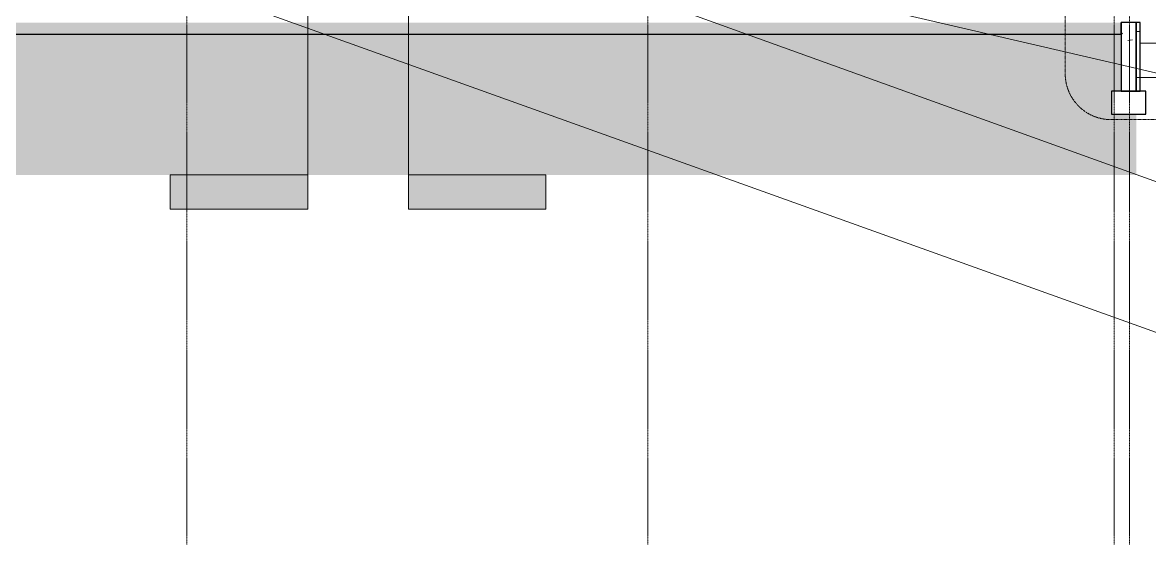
# Model space of a CAD drawing. Header units: inches. Extents: x -23445 to -32, y -314 to 853.
# Drawn here: x -15187 to -14597, y -273 to 0 of the extents above; entities that cross this region are included whole.
import ezdxf

# ---------------------------------------------------------------- set-up
doc = ezdxf.new("R2010")
doc.units = ezdxf.units.IN
doc.header["$MEASUREMENT"] = 0
doc.linetypes.add('Dash Dot 3_16_', pattern=[0.3125, 0.1875, -0.0625, 0, -0.0625])
doc.linetypes.add('Grid Line 1_2_', pattern=[0.875, 0.5, -0.125, 0.125, -0.125])
for name, color, linetype, lineweight in [('A-ANNO-IDEN', 131, 'Continuous', 9), ('A-ANNO-SYMB', 150, 'Continuous', 9), ('A-FLOR', 192, 'Continuous', 9), ('A-FLOR-PATT', 8, 'Continuous', 25), ('A-WALL-PATT', 111, 'Continuous', 25), ('C-TOPO', 7, 'Continuous', 9), ('G-ANNO-SYMB', 111, 'Continuous', 9), ('L-SITE-WALL', 31, 'Continuous', 9), ('S-FNDN', 32, 'Continuous', 9), ('S-GRID', 1, 'Continuous', 9)]:
    doc.layers.add(name, color=color, linetype=linetype, lineweight=lineweight)
pattern_1 = [(50, (-33544.22, 67.247), (55.0854, -4.81984), [5.76, -63.36]), (355, (-33544.22, 67.247), (-10.6557, 57.76853), [4.608, -50.688]), (100.451, (-33539.63, 66.846), (44.42947, 52.94866), [4.895, -53.848]), (46.184, (-33544.22, 82.61), (81.96444, -12.71212), [8.64, -95.04]), (96.636, (-33537.39, 81.55), (71.7815, 74.8124), [7.343, -80.772]), (351.184, (-33544.22, 82.61), (71.78195, 74.81243), [6.912, -76.032]), (21, (-33536.54, 78.767), (45.84207, -30.92146), [5.76, -63.36]), (326, (-33536.54, 78.767), (18.68706, 55.69148), [4.608, -50.688]), (71.451, (-33532.72, 76.19), (64.5289, 24.7701), [4.895, -53.848]), (37.5, (-33544.221, 67.247), (0.933895, 25.566816), [2.534, -47.539, 2.534, -48.922, -50.88]), (37.5, (-33544.221, 67.247), (0.933895, 25.566816), [-101.53, 2.534, -48.346]), (7.5, (-33544.22, 67.247), (20.20404, 30.2913), [2.534, -26.803, 2.534, -46.387, -19.392]), (7.5, (-33544.22, 67.247), (20.20404, 30.2913), [-78.259, 2.534, -16.858]), (327.5, (-33561.348, 67.247), (40.997785, -1.732403), [2.534, -16.666, 2.534, -57.37, -79.488]), (327.5, (-33561.348, 67.247), (40.997785, -1.732403), [-79.104, 2.534, -76.954]), (317.5, (-33569.028, 67.247), (44.78888, 7.68784), [2.534, -22.426, 2.534, -37.248, -56.448]), (317.5, (-33569.028, 67.247), (44.78888, 7.68784), [-64.742, 2.534, -53.914])]
pattern_2 = [(0, (-33544.22, 67.247), (48, 48), [48, -48]), (0, (-33544.22, 85.247), (48, 48), [48, -48]), (0, (-33544.22, 103.247), (48, 48), [48, -48]), (90, (-33538.22, 109.247), (-48, 48), [48, -48]), (90, (-33520.22, 109.247), (-48, 48), [48, -48]), (90, (-33502.22, 109.247), (-48, 48), [48, -48])]

# ---------------------------------------------------------------- blocks, each defined once
blk = doc.blocks.new('Struct_Xcel_Sports Complex_rvt-2-Building Section - East_West looking South _ Fitness Center')
at = {"layer": 'A-FLOR-PATT', "lineweight": 9}
h = blk.add_hatch(dxfattribs=at)
h.set_pattern_fill('FP_31', style=0, pattern_type=2)
h.set_pattern_definition(pattern_1)
h.paths.add_polyline_path([(-25189.87, -6.32), (-25174.52, -6), (-22066.14, -6), (-22066.14, 0), (-25174.52, 0), (-25189.87, -0.32), (-25287.67, -0.32), (-25303.02, 0), (-26272.89, 0), (-26272.89, -6), (-25303.02, -6), (-25287.67, -6.32), (-25241, -6.32)], flags=0)
at = {"layer": 'A-WALL-PATT', "lineweight": 9}
h = blk.add_hatch(dxfattribs=at)
h.set_pattern_fill('FP_31', style=0, pattern_type=2)
h.set_pattern_definition(pattern_1)
h.paths.add_polyline_path([(-22058.14, -36), (-22058.14, 0), (-22066.14, 0), (-22066.14, -36)], flags=0)
at = {"layer": 'S-FNDN'}
h = blk.add_hatch(dxfattribs=at)
h.set_pattern_fill('FP_31', color=256, style=0, pattern_type=2)
h.set_pattern_definition(pattern_1)
h.paths.add_polyline_path([(-22053.14, -48), (-22053.14, -36), (-22071.14, -36), (-22071.14, -48)], flags=0)
at = {"layer": 'A-FLOR', "color": 250, "lineweight": 25}
for p, q in [((-22066.14, -6), (-22066.14, 0)), ((-25174.52, -6), (-22066.14, -6))]:
    blk.add_line(p, q, dxfattribs=at)
at = {"layer": 'L-SITE-WALL', "color": 250, "lineweight": 25}
for p, q in [((-22066.14, 0), (-22066.14, -36)), ((-22058.14, 0), (-22066.14, 0)), ((-22058.14, -36), (-22058.14, 0)), ((-22066.14, -36), (-22058.14, -36))]:
    blk.add_line(p, q, dxfattribs=at)
at = {"layer": 'S-FNDN', "color": 250, "lineweight": 25}
for p, q in [((-22053.14, -36), (-22071.14, -36)), ((-22071.14, -36), (-22071.14, -48)), ((-22053.14, -48), (-22053.14, -36)), ((-22071.14, -48), (-22053.14, -48))]:
    blk.add_line(p, q, dxfattribs=at)
blk = doc.blocks.new('Section - 3_32_ x 3_8_-18514-Building Section - East_West looking South _ Fitness Center')
at = {"layer": 'G-ANNO-SYMB'}
blk.add_hatch(color=256, dxfattribs=at).paths.add_polyline_path([(-22946.16, -26.7), (-22874.16, -26.7), (-22874.16, -44.7), (-22946.16, -44.7)], flags=0)
for p, q in [((-22946.16, -26.7), (-22946.16, -44.7)), ((-22874.16, -26.7), (-22946.16, -26.7)), ((-22874.16, -44.7), (-22874.16, -26.7)), ((-22946.16, -44.7), (-22874.16, -44.7))]:
    blk.add_line(p, q, dxfattribs=at)

msp = doc.modelspace()

# ---------------------------------------------------------------- hatches: boundary and pattern name
at = {"layer": 'A-WALL-PATT', "lineweight": 9}
h = msp.add_hatch(dxfattribs=at)
h.set_pattern_fill('FP_16', color=256, style=0, pattern_type=2)
h.set_pattern_definition([(0, (-33544.22, 67.247), (0, 24), []), (90, (-33544.22, 67.247), (-24, 1e-15), [])])
h.paths.add_polyline_path([(-14601.53, -36), (-14601.53, 0), (-14603.53, 0), (-14603.53, -36)], flags=0)
at = {"layer": 'C-TOPO'}
h = msp.add_hatch(dxfattribs=at)
h.set_pattern_fill('FP_12', color=256, style=0, pattern_type=2)
h.set_pattern_definition(pattern_2)
h.paths.add_polyline_path([(-18909.36, -79.83), (-14603.53, -79.83), (-14603.53, -48), (-14616.53, -48), (-14616.53, -36), (-14611.53, -36), (-14611.53, -6), (-17719.9, -6), (-17735.76, -6.33), (-17833.05, -6.32), (-17852.53, -6), (-17852.53, -12), (-17933.65, -12), (-17933.65, -6), (-18200.9, -6), (-18200.9, -12), (-18282.65, -12), (-18282.65, -6), (-18818.28, -6), (-18818.28, -36), (-18815.28, -36), (-18815.28, -48), (-18833.28, -48), (-18833.28, -36), (-18832.28, -35.98), (-18832.28, 0), (-18909.36, 0), (-18909.36, -6.96)], flags=0)
h.paths.add_polyline_path([(-17786.39, -0.32), (-17735.26, -0.32), (-17719.9, 0), (-17848.4, 0), (-17833.05, -0.32)], flags=0)
h = msp.add_hatch(dxfattribs=at)
h.set_pattern_fill('FP_12', color=256, style=0, pattern_type=2)
h.set_pattern_definition(pattern_2)
h.paths.add_polyline_path([(-14532.18, -79.83), (-14456.62, -79.83), (-14456.62, 0), (-14601.53, 0), (-14601.53, -36), (-14598.53, -36), (-14598.53, -48), (-14603.53, -48), (-14603.53, -79.83), (-14537.81, -79.83)], flags=0)

# ---------------------------------------------------------------- linework, layer by layer
at = {"layer": 'A-ANNO-IDEN', "color": 153}
for p, q in [((-15119.77, 26.67), (-14450.6, -213.33)), ((-14898.35, 26.67), (-14450.6, -134.76)), ((-14769.12, 14.51), (-14450.6, -59.61))]:
    msp.add_line(p, q, dxfattribs=at)
at = {"layer": 'A-ANNO-SYMB', "linetype": 'Dash Dot 3_16_'}
for p, q in [((-14640.73, 248.63), (-14640.73, -26.8)), ((-14616.73, -50.8), (-14512.22, -50.8))]:
    msp.add_line(p, q, dxfattribs=at)
msp.add_arc((-14616.73, -26.8), 24, 180, 270, dxfattribs=at)
at = {"layer": 'G-ANNO-SYMB'}
for p, q in [((-15037.24, 737.16), (-15037.24, -79.66)), ((-14984.56, 545.16), (-14984.56, -79.66))]:
    msp.add_line(p, q, dxfattribs=at)
at = {"layer": 'L-SITE-WALL', "lineweight": 25}
for p, q in [((-14603.53, 0), (-14603.53, -36)), ((-14601.53, 0), (-14603.53, 0)), ((-14601.53, -36), (-14601.53, 0)), ((-14603.53, -36), (-14601.53, -36))]:
    msp.add_line(p, q, dxfattribs=at)
at = {"layer": 'S-GRID', "linetype": 'Grid Line 1_2_'}
for p, q in [((-15100.53, -273.16), (-15100.53, 671.89)), ((-14859.28, -273.16), (-14859.28, 671.89)), ((-14615.03, -273.16), (-14615.03, 671.89)), ((-14607.03, -273.16), (-14607.03, 671.89))]:
    msp.add_line(p, q, dxfattribs=at)

# ---------------------------------------------------------------- block references
at = {"color": 90, "lineweight": 5}
msp.add_blockref('Struct_Xcel_Sports Complex_rvt-2-Building Section - East_West looking South _ Fitness Center', (7454.61, 0), dxfattribs=at)
at = {"layer": 'G-ANNO-SYMB'}
msp.add_blockref('Section - 3_32_ x 3_8_-18514-Building Section - East_West looking South _ Fitness Center', (7836.91, -52.96), dxfattribs=at)
at = {"layer": 'G-ANNO-SYMB', "extrusion": (0, 0, -1)}
msp.add_blockref('Section - 3_32_ x 3_8_-18514-Building Section - East_West looking South _ Fitness Center', (37858.72, -52.96), dxfattribs=at)

doc.saveas('drawing.dxf')
